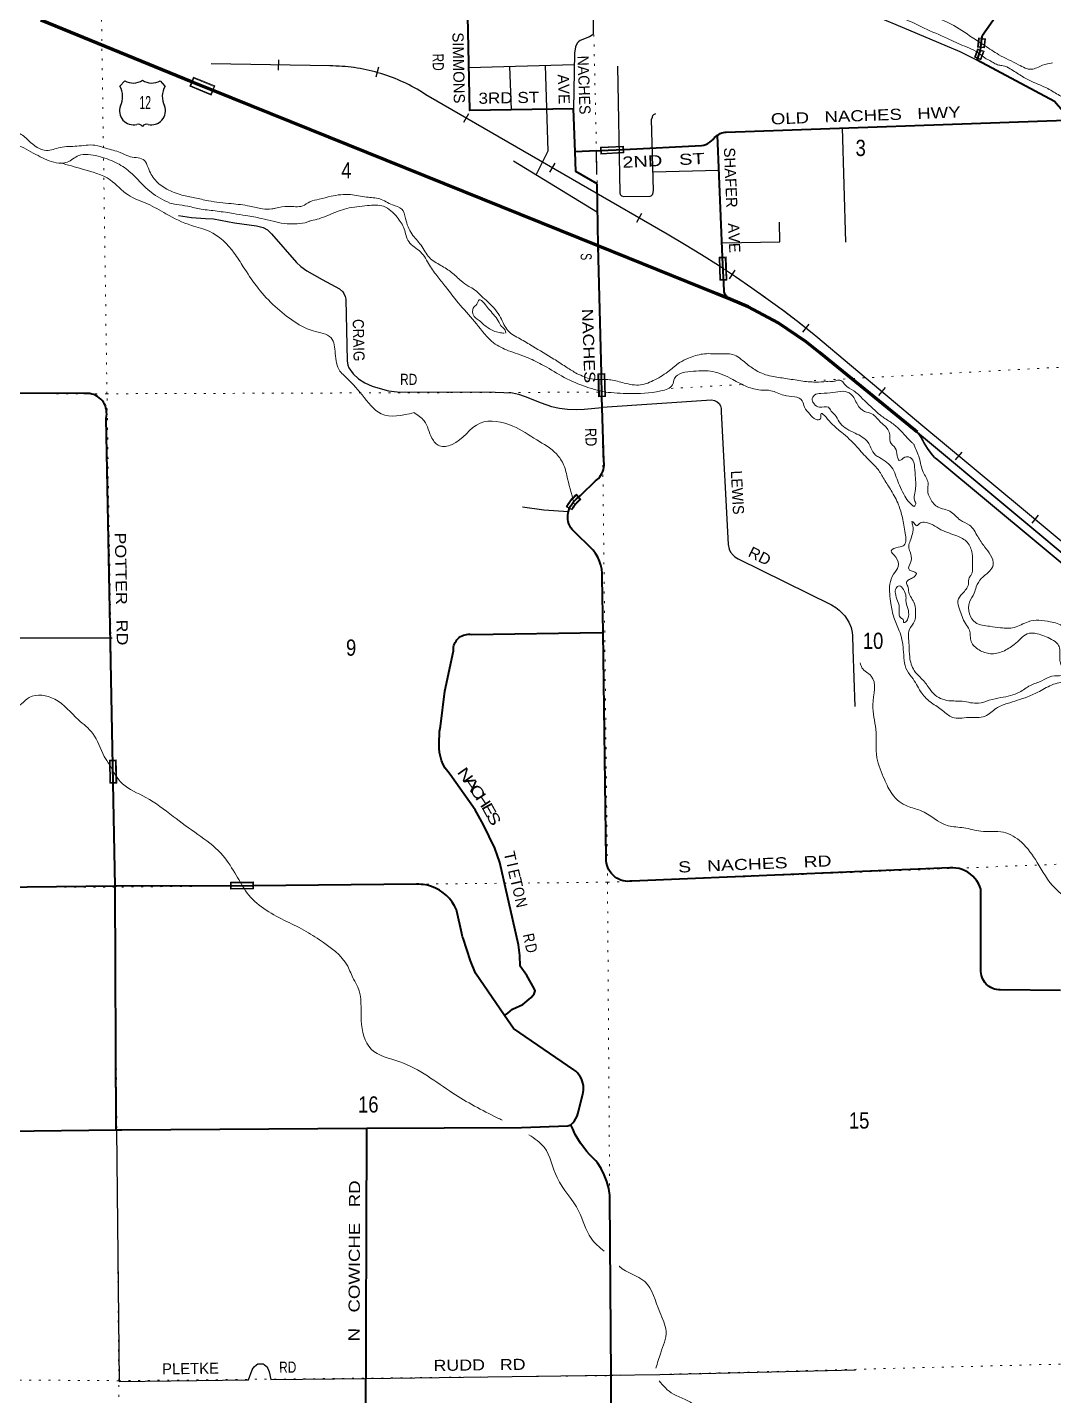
# Model space of a CAD drawing. Header units: feet. Extents: x -6 to 252658, y -374658 to -170635.
# Drawn here: x 69600 to 80687, y -295113 to -280334 of the extents above; entities that cross this region are included whole.
import ezdxf
from ezdxf.enums import TextEntityAlignment as Align

# ---------------------------------------------------------------- set-up
doc = ezdxf.new("R2010")
doc.units = ezdxf.units.FT
doc.header["$LTSCALE"] = 70
doc.linetypes.add('DOTTED', pattern=[1.5, 0.3, -1.2])
for name, color, linetype, lineweight in [('16', 7, 'Continuous', 25), ('20', 7, 'Continuous', 35), ('26', 7, 'Continuous', 40), ('27', 7, 'Continuous', 13), ('29', 7, 'Continuous', 25), ('30', 7, 'Continuous', 13), ('34', 7, 'Continuous', 25), ('39', 7, 'Continuous', 13), ('57', 7, 'Continuous', 13), ('61', 7, 'Continuous', 13), ('7', 7, 'DOTTED', 13)]:
    doc.layers.add(name, color=color, linetype=linetype, lineweight=lineweight)

msp = doc.modelspace()

# ---------------------------------------------------------------- linework, layer by layer
at = {"layer": '16'}
for p, q in [((70600.01, -280970.18), (70651.32, -280911.42)), ((70843.08, -280905.45), (70842.8, -280905.65)), ((71035.17, -280911.33), (71086.56, -280970.18))]:
    msp.add_line(p, q, dxfattribs=at)
for centre, radius, start, end in [((70742.4, -280753.76), 182.07, 239.97227, 303.45418), ((70944.18, -280754.26), 181.52, 236.33975, 300.08743), ((70944.17, -280753.76), 182.07, 236.54582, 236.59441), ((70407.03, -281080.81), 222.05, 332.97043, 29.75871), ((71279.53, -281080.81), 222.05, 150.24129, 207.02957), ((70746.22, -281235.71), 151.42, 159.09177, 283.81923), ((70940.34, -281235.71), 151.42, 256.18077, 20.90823)]:
    msp.add_arc(centre, radius, start, end, dxfattribs=at)
for centre, major_axis, start_param, end_param in [((70801.56, -281434.53), (-19.56, 51.67), 4.95877769, 6.28318531), ((70885.01, -281434.53), (19.56, 51.67), 0, 1.32637542)]:
    msp.add_ellipse(centre, major_axis=major_axis, ratio=0.929097, start_param=start_param, end_param=end_param, dxfattribs=at)
at = {"layer": '20', "lineweight": 70}
for points in [[(75767.98, -282695.73), (71606.2, -281015.08), (71373.4, -280921.07), (69744.32, -280255.89)], [(77200.66, -283274.99), (77049, -283213.05), (75767.98, -282695.73)], [(79211, -284705.05), (79186, -284685.56), (78156.42, -283845.03), (78013.8, -283730.72), (77710.89, -283524.74), (77388.11, -283351.55), (77200.66, -283274.99)]]:
    msp.add_lwpolyline(points, dxfattribs=at)
at = {"layer": '20'}
for points in [[(81055.75, -286357.04), (79426, -284999.87), (79401.36, -284979.35), (79378.22, -284954.05), (79363.73, -284938.2), (79323.45, -284884.58), (79289, -284827.05), (79275.44, -284795.99), (79257.18, -284763.48), (79235.62, -284733.05), (79232.98, -284730.05), (79211, -284705.05)], [(81103.12, -286283.25), (79236, -284726.39), (79211, -284705.05)]]:
    msp.add_lwpolyline(points, dxfattribs=at)
at = {"layer": '26'}
for p, q in [((77054.73, -281498.81), (77054.73, -281498.76)), ((75747.02, -281666.98), (75518, -281678.05)), ((75747.02, -281666.98), (75747, -281666.05)), ((75767.98, -282695.73), (75754.26, -282022.51))]:
    msp.add_line(p, q, dxfattribs=at)
for points in [[(80843.19, -281311.45), (80841.64, -281309.38), (80807.37, -281263.54), (80696.78, -281135.63), (79860.18, -280688.15), (79897.47, -280578.89), (79912.81, -280453.02), (79918, -280419.95), (80338.64, -279816.45)], [(75518, -281678.05), (75501, -281213.05), (74380, -281234.05), (74359, -280213.05), (70404, -280242.05), (70340.54, -280219.47), (70253.2, -280197.13), (70164, -280184.05), (69871, -280209.05), (69806.49, -280229.13), (69744.32, -280255.89)], [(77054.73, -281498.81), (77068.46, -281489.85), (77085.21, -281481.25), (77102.77, -281474.46), (77120.95, -281469.53), (77139.54, -281466.54), (77149.04, -281465.77), (80819.12, -281335.27), (80843.19, -281311.45)], [(75747.02, -281666.98), (75789.99, -281664.9), (76042.98, -281652.67), (76883, -281612.05), (76906.46, -281606.57), (76929.21, -281598.68), (76951.02, -281588.44), (76971.63, -281575.99), (76990.83, -281561.44), (77008.41, -281544.97), (77013, -281540.05), (77024.81, -281525.38), (77038.09, -281512.03), (77054.73, -281498.81), (77054.73, -281498.81)], [(77200.66, -283274.99), (77194.27, -283271.33), (77185.35, -283266.05), (77175.87, -283260.66), (77167, -283254.31), (77158.84, -283247.07), (77151.49, -283239.01), (77145.02, -283230.23), (77139.5, -283220.82), (77135, -283210.89), (77131.55, -283200.54), (77129.21, -283189.89), (77128, -283179.05), (77110.8, -282816.02), (77054.73, -281498.81)], [(75754.26, -282022.51), (75524.3, -281890.75), (75518, -281678.05)], [(75444.54, -285562.17), (75444.53, -285562.25), (75455.22, -285528.96), (75468.66, -285506.05), (75477.89, -285490.9), (75501.58, -285459.87), (75528.38, -285431.48), (75533, -285427.51), (75574, -285392.3), (75583, -285383.56), (75738, -285233.05), (75752.31, -285222.17), (75768.84, -285206.96), (75783.68, -285190.11), (75796.68, -285171.8), (75807.69, -285152.23), (75816.6, -285131.62), (75823.31, -285110.18), (75827.74, -285088.17), (75829.84, -285065.81), (75829.59, -285043.35), (75827, -285021.05), (75806, -284324.05), (75800.78, -284071.78), (75767.98, -282695.73)], [(70547.62, -289610.25), (70526.14, -288498.07), (70450, -284555.05), (70454.33, -284533.96), (70456.56, -284511.65), (70456.45, -284489.22), (70454, -284466.93), (70449.23, -284445.02), (70442.19, -284423.72), (70432.97, -284403.28), (70421.66, -284383.92), (70408.39, -284365.84), (70393.3, -284349.25), (70376.57, -284334.33), (70358.36, -284321.23), (70338.88, -284310.12), (70318.35, -284301.1), (70296.99, -284294.27), (70275.03, -284289.72), (70252.72, -284287.48), (70230.29, -284287.59), (70208, -284290.05), (65159, -284284.05), (62940, -284239.15)], [(75819.17, -286870.21), (75811, -286281.05), (75811.23, -286275.85), (75810.57, -286230.52), (75805.17, -286185.51), (75795.1, -286141.3), (75780.46, -286098.4), (75761.42, -286057.26), (75738.18, -286018.33), (75711, -285982.05), (75492, -285766.05), (75485.04, -285757.51), (75471.44, -285737.95), (75459.97, -285717.09), (75450.74, -285695.13), (75443.86, -285672.34), (75439.39, -285648.95), (75437.4, -285625.22), (75437.9, -285601.41), (75440.88, -285577.78), (75444.53, -285562.25)], [(74755.23, -291007.9), (74790, -290979.98), (74841, -290939.05), (74953, -290888.05), (75043, -290812.05), (75074.66, -290771.26), (75083.91, -290741.18), (75076, -290715.05), (74996, -290573.05), (74925, -290473.05), (74920, -290358.05), (74904, -290242.05), (74703, -289354.05), (74649, -289198.05), (74528, -288947.05), (74438, -288785.05), (74168, -288403.05), (74140.57, -288371.19), (74114.58, -288334.01), (74092.62, -288294.31), (74074.93, -288252.54), (74061.7, -288209.14), (74053.09, -288164.6), (74049.17, -288119.41), (74050, -288074.05), (74053, -287939.05), (74062.58, -287886.53), (74109, -287504.05), (74203, -287068.05), (74202.59, -287061.06), (74202.84, -287043.67), (74204.91, -287026.4), (74208.77, -287009.44), (74214.38, -286992.98), (74221.69, -286977.2), (74230.6, -286962.26), (74241.03, -286948.34), (74252.85, -286935.59), (74265.94, -286924.14), (74280.16, -286914.12), (74295.35, -286905.64), (74311.34, -286898.8), (74327.96, -286893.66), (74345.02, -286890.29), (74362.34, -286888.73), (74379.73, -286888.98), (74397, -286891.05), (75805, -286870.42), (75819.17, -286870.21)], [(80760, -290736.05), (80111, -290729.05), (80091.68, -290728.68), (80070.51, -290726.16), (80049.73, -290721.44), (80029.56, -290714.57), (80010.21, -290705.64), (79991.9, -290694.73), (79974.84, -290681.96), (79959.2, -290667.48), (79945.16, -290651.45), (79932.88, -290634.03), (79922.48, -290615.43), (79914.08, -290595.84), (79907.78, -290575.49), (79903.64, -290554.58), (79901.7, -290533.36), (79902, -290512.05), (79901, -289642.05), (79890.44, -289612.54), (79875.79, -289581.74), (79858, -289552.64), (79837.26, -289525.55), (79813.8, -289500.79), (79787.89, -289478.61), (79759.79, -289459.26), (79729.83, -289442.95), (79698.33, -289429.87), (79665.64, -289420.15), (79632.1, -289413.9), (79598.1, -289411.19), (79564, -289412.05), (76129, -289555.05), (76110, -289557.26), (76084.99, -289557.85), (76060.05, -289555.81), (76035.47, -289551.19), (76011.5, -289544.02), (75988.42, -289534.38), (75966.47, -289522.39), (75945.89, -289508.16), (75926.91, -289491.86), (75909.74, -289473.67), (75894.57, -289453.78), (75881.55, -289432.42), (75870.84, -289409.81), (75862.56, -289386.21), (75856.78, -289361.87), (75853.59, -289337.06), (75853, -289312.05), (75819.17, -286870.21)], [(70547.62, -289610.25), (68642, -289633.05), (65294, -289612.05), (62954.71, -289584.06)], [(74755.23, -291007.9), (74441, -290548.05), (74386.03, -290415.64), (74306.57, -290171.47), (74301.49, -290155.87), (74293.97, -290121.47), (74241, -289879.05), (74235.1, -289864.39), (74214.45, -289821.92), (74189.47, -289781.85), (74160.44, -289744.61), (74127.68, -289710.6), (74091.55, -289680.21), (74052.43, -289653.76), (74010.76, -289631.54), (73967, -289613.8), (73921.63, -289600.74), (73875.14, -289592.48), (73853.04, -289590.91), (73828.16, -289589.14), (73803.04, -289589.37), (72038.98, -289605.34), (70564, -289610.05), (70547.62, -289610.25)], [(70559, -292240.8), (70558.89, -292215.05), (70548, -289630.05), (70547.62, -289610.25)], [(75472, -292189.05), (75486.83, -292174.05), (75494.33, -292166.29), (75511.55, -292144.27), (75526.38, -292120.56), (75538.65, -292095.44), (75548.22, -292069.17), (75555, -292042.05), (75601, -291852.05), (75603.74, -291839.64), (75607.29, -291814.33), (75608.17, -291788.78), (75606.38, -291763.28), (75601.93, -291738.11), (75594.88, -291713.54), (75585.29, -291689.85), (75573.28, -291667.28), (75558.98, -291646.1), (75542.54, -291626.52), (75524.15, -291608.78), (75504, -291593.05), (74851, -291148.05), (74755.23, -291007.9)], [(62962.02, -292244.05), (64221, -292244.12), (64605, -292244.45), (65302, -292245.05), (67743, -292264.05), (67910, -292298.05), (68037, -292311.05), (68196, -292270.05), (70559, -292240.8)], [(70559, -292240.8), (70620, -292240.05), (73268.01, -292225.33)], [(73210, -296305.05), (73200.75, -296273.39), (73187.35, -296209.08), (73180.74, -296143.73), (73181, -296078.05), (73256, -295455.05), (73267.91, -292254.05), (73268.01, -292225.33)], [(73268.01, -292225.33), (74937, -292216.05), (75439, -292199.86), (75472, -292189.05)], [(75909, -295522.05), (75905, -294902.05), (75892.39, -292977.49), (75892.2, -292948.47), (75888.88, -292927.49), (75880.51, -292874.57), (75860.46, -292799.65), (75832.69, -292727.25), (75797.5, -292658.14), (75758.78, -292598.49), (75742.26, -292575.84), (75715.54, -292550.43), (75672, -292509.05), (75643.65, -292476.44), (75576.49, -292386.82), (75519.06, -292290.67), (75488.21, -292224.05), (75472, -292189.05)]]:
    msp.add_lwpolyline(points, dxfattribs=at)
at = {"layer": '29'}
for p, q in [((74370.4, -280767.25), (75508.24, -280734.84)), ((74808.31, -280754.78), (74824.88, -281225.72)), ((78401.62, -281417), (78438, -282654.05)), ((75752.25, -281923.66), (75747.02, -281666.98)), ((74850.56, -281775.76), (75760.52, -282329.7)), ((76357.39, -281893.56), (77070.77, -281875.61)), ((75807.98, -284434.71), (76990, -284357.05)), ((77096, -284488.05), (77172, -285920.05))]:
    msp.add_line(p, q, dxfattribs=at)
for points in [[(77111.13, -279638.5), (77697.15, -279880.51), (77723.92, -279895.5), (77787.06, -279931.91), (77869.49, -279976.89), (77971.17, -280021.87), (78062.15, -280053.99), (78138.14, -280077.56), (78609.1, -280184.65), (78823.17, -280240.34), (78876.69, -280259.61), (78981.58, -280304.59), (79675.18, -280595.88), (79860.18, -280688.15)], [(75708.46, -280036.86), (75712.74, -280408.44), (75703.11, -280418.08), (75671, -280435.21), (75573.08, -280475.91), (75553.27, -280489.82), (75539.84, -280503.46), (75521.71, -280544.44), (75510.07, -280614.26), (75501, -281213.05)], [(75194.79, -280743.77), (75224.31, -281669.89), (75095.41, -281924.81)], [(75975.24, -280753.64), (76000.66, -282120.71), (76004.94, -282139.99), (76018.61, -282152.39), (76043.47, -282161.4), (76328.39, -282157.42), (76338.87, -282152.84), (76355.99, -282135.7), (76362.36, -282094.91), (76343.44, -281328.1), (76351.71, -281302.59), (76358.13, -281287.6), (76368.83, -281274.75), (76389.19, -281266.12)], [(71234.3, -282367.17), (71371.31, -282388.59), (71525.44, -282397.15), (71610, -282401.43), (71837.99, -282444.28), (72076.69, -282476.39), (72146.27, -282495.68), (72192.29, -282521.37), (72236.18, -282564.22), (72505.92, -282872.65), (72555.15, -282917.62), (72617.24, -282962.61), (72784.22, -283056.85), (72972.6, -283159.66), (73006.85, -283191.79), (73019.7, -283208.92), (73032.55, -283241.06), (73038.96, -283268.89), (73053.95, -283935.03), (73060.38, -283982.13), (73071.08, -284012.11), (73118.18, -284076.39), (73175.98, -284129.92), (73246.62, -284174.92), (73325.84, -284211.31), (73435.01, -284243.46), (73501.38, -284258.43), (73593.43, -284269.16), (74652.04, -284275.57), (74840.43, -284281.99), (74906.79, -284294.84), (74976.37, -284320.56), (75149.03, -284390.4)], [(77104.26, -282662.26), (77729.19, -282651.85), (77725.39, -282436.69)], [(75149.03, -284390.4), (75262.16, -284427.64), (75347.79, -284446.92), (75435.56, -284457.63), (75531.9, -284461.91), (75615.39, -284457.63), (75809.51, -284440.59)], [(76990, -284357.05), (77023.48, -284363.39), (77050.24, -284377.31), (77073.79, -284397.66), (77087.71, -284422.29), (77094.13, -284449.06), (77096, -284488.05)], [(74949, -285514.05), (75180, -285546.05), (75444.54, -285562.17)], [(77172, -285920.05), (77182.42, -285968.73), (77197.41, -286003), (77227.38, -286037.28), (77244.51, -286051.2), (77280, -286073.05)], [(77280, -286073.05), (77278, -286073.05), (78287, -286573.05)], [(78287, -286573.05), (78333.1, -286601.67), (78370.56, -286629.51), (78429.44, -286689.49), (78473.32, -286758.03), (78497.94, -286815.86), (78510.79, -286869.41), (78515.07, -286903.68), (78516.13, -287049.33), (78539, -287671.05)], [(62947.37, -286916.06), (65219, -286926.05), (70515, -286929.05)], [(70562, -292237.05), (70591, -294960.05), (71989, -294941.05), (72028, -294835.05)], [(72028, -294835.05), (72037.58, -294816.91), (72049.35, -294802.98), (72075.58, -294779.42), (72091.1, -294770.86), (72107.15, -294768.71), (72133.38, -294768.71), (72145.69, -294770.86), (72158.53, -294777.28), (72180.48, -294794.42), (72187.43, -294800.84), (72196, -294817.98), (72211, -294854.05)], [(72211, -294854.05), (72230, -294937.05), (73259, -294926.05), (75887, -294892.05), (76430.92, -294884.69), (78545, -294834.05)]]:
    msp.add_lwpolyline(points, dxfattribs=at)
at = {"layer": '34', "lineweight": 13}
for p, q in [((72868, -280750.05), (71585, -280727.05)), ((76512, -282567.05), (73930, -281077.05)), ((79285.36, -284650.28), (78118, -283668.05)), ((83602.49, -288237.1), (79284, -284649.05))]:
    msp.add_line(p, q, dxfattribs=at)
at = {"layer": '34'}
for p, q in [((72312.57, -280686.58), (72310.58, -280797.18)), ((73392.14, -280765.92), (73362.95, -280872.61)), ((74366.93, -281267.42), (74311.65, -281363.22)), ((75296.91, -281801.07), (75241.62, -281896.88)), ((76236.04, -282346.03), (76180.76, -282441.83)), ((77241.8, -282956.41), (77181.19, -283048.93)), ((78041.15, -283538.81), (77972.25, -283625.34)), ((78866.95, -284224.89), (78795.73, -284309.53)), ((79695.02, -284920.99), (79624.33, -285006.07)), ((80521.38, -285604.19), (80450.7, -285689.26))]:
    msp.add_line(p, q, dxfattribs=at)
for points in [[(77076.38, -282914.47), (77066.32, -282907.88), (76883.78, -282791.21), (76699.4, -282677.76), (76511.44, -282568.01), (73929.41, -281077.99), (73922.52, -281073.38), (73894.97, -281055.09), (73867.25, -281037.37), (73839.16, -281020.22), (73810.87, -281003.63), (73782.2, -280987.42), (73753.35, -280971.59), (73724.12, -280956.51), (73694.69, -280941.8), (73664.9, -280927.67), (73634.92, -280913.91), (73604.75, -280900.91), (73574.38, -280888.27), (73543.83, -280876.22), (73512.91, -280864.72), (73481.98, -280853.79), (73450.67, -280843.24), (73419.37, -280833.44), (73387.69, -280824.02), (73356.01, -280815.35), (73324.14, -280807.06), (73292.28, -280799.34), (73260.03, -280792.18), (73227.79, -280785.78), (73195.53, -280779.75), (73162.91, -280774.28), (73130.48, -280769.39), (73097.86, -280765.06), (73065.05, -280761.49), (73032.42, -280758.28), (72999.62, -280755.65), (72966.62, -280753.77), (72933.8, -280752.27), (72901, -280751.33), (72867.98, -280751.15), (71584.98, -280728.15)], [(83605.53, -288243.23), (83601.67, -288237.86), (79275.17, -284643.15), (78117.3, -283668.91), (78099.31, -283654.92), (77951.17, -283536.96), (77779.04, -283404.76), (77603.34, -283276.23), (77427.47, -283150.47), (77248.67, -283027.33), (77151.78, -282963.86)]]:
    msp.add_lwpolyline(points, dxfattribs=at)
at = {"layer": '34', "lineweight": 13}
for centre, radius, start, end in [((72868.4, -282636.78), 1886.73, 55.75966, 90.01214), ((70301.42, -293343.55), 12438.02, 51.17121, 60.04483)]:
    msp.add_arc(centre, radius, start, end, dxfattribs=at)
at = {"layer": '39'}
for points in [[(63399.32, -275341.6), (63560.62, -275412.06), (63795.24, -275560.94), (64022.32, -275762.21), (64222.88, -275923.47), (64530, -276083.78), (64824.17, -276149.61), (65160.93, -276253.31), (65374.87, -276339.98), (65670.84, -276383.65), (66123.91, -276454.12), (66360.83, -276417.81), (66582.44, -276464.15), (66827.14, -276614.95), (67075.01, -276890.51), (67269.56, -277053.84), (67530.04, -277172.29), (67835.42, -277145.44), (67928.35, -277192.93), (68274.85, -277264.33), (68418.88, -277399.92), (68504.97, -277576.28), (68756.64, -277612.29), (69048.11, -277603.68), (69277.54, -277625.8), (69553.22, -277649.53), (69713.8, -277619.93), (69904.16, -277549.82), (70092.89, -277519.97), (70269.51, -277486.21), (70482.87, -277510.49), (70799.44, -277606.31), (70991.79, -277749.53), (71096.02, -277714.39), (71259.27, -277755.21), (71362.25, -277802.61), (71480.93, -277807.59), (71663.85, -277801.95), (71808.8, -277820.8), (72018.75, -277911.53), (72419.5, -277978.43), (72711.59, -278036.23), (73025.72, -278085.78), (73389.51, -278070.49), (73664.92, -278064.03), (73818, -278092.86), (74009.95, -278193.81), (74226.7, -278149.63), (74340, -278225.11), (74312.55, -278299.82), (74498.75, -278431.02), (74598.39, -278550.9), (74781.93, -278611.67), (74902.86, -278642.8), (75085.41, -278596.91), (75185, -278495.39), (75252.38, -278605.5), (75286.03, -278764.2), (75423.44, -278837.46), (75635.16, -278902), (75808.99, -278999.09), (75968.3, -279050.01), (76258.1, -279077.64), (76600.45, -279134.99), (76983.63, -279258.41), (77250.56, -279421.09), (77535.55, -279579.58), (77605.69, -279554.81), (77704.92, -279630.42), (77916.57, -279686.91), (78035.71, -279742.22), (78398.69, -279855.74), (78837, -280069.24), (79272.46, -280192.19), (79579.07, -280298.16), (79807.63, -280443.07), (79942.31, -280530.58)], [(63119.72, -278572.33), (63217.01, -278669.62), (63330.88, -278805.48), (63555.49, -278958.47), (63689.37, -279084.09), (63962.91, -279309.1), (64209.88, -279488.06), (64341.84, -279623.76), (64518.15, -279771.14), (64741.86, -279827.53), (64919.39, -279890.37), (65174.97, -279914.27), (65279.91, -279955.61), (65407.6, -280065.18), (65563.09, -280136.26), (65704.54, -280211.49), (65827.44, -280238.58), (65931.97, -280235.65), (66038.92, -280276.97), (66424, -280388.29), (66677.72, -280428.31), (66827.08, -280489.39), (66916.2, -280559.04), (67009.19, -280612.56), (67205.26, -280723.54), (67329.9, -280720.43), (67498.72, -280712.89), (67504.44, -280678.63), (67534.26, -280642.14), (67665.05, -280653.06), (67882.68, -280703.46), (68078.34, -280770.16), (68229.42, -280801.03), (68426.59, -280813.38), (68532.83, -280778.22), (68675.42, -280760.86), (68816.36, -280781.75), (69025.91, -280828.21), (69137.09, -280891.63), (69289.44, -281057.34), (69279.87, -281109.75), (69283.01, -281230.49), (69300.03, -281330.97), (69302.81, -281413.46), (69375.72, -281469.18), (69506.51, -281480.1), (69611.77, -281555.65), (69805.81, -281664.63), (69954.29, -281631.11), (70135.13, -281617.44), (70330.07, -281607.67), (70449.01, -281640.83), (70602.24, -281685.77), (70713.25, -281731.08), (70864.44, -281772.01), (70903.35, -281848.15), (70983.05, -281986.32), (71106.6, -282081.83), (71270.16, -282145.64)], [(63154.79, -278822.27), (63164.23, -278831.1), (63322.4, -278974.62), (63490.48, -279101.95), (63662.63, -279235.27), (63828.37, -279328.41), (63925.74, -279420.13), (64022.89, -279487.7), (64097.76, -279539.37), (64088.09, -279579.71), (64045.71, -279563.98), (63983.01, -279524.28), (63928.37, -279486.52), (63940.79, -279524.66), (64030.34, -279640.6), (64182.33, -279768.07), (64356.14, -279863.14), (64531.88, -279950.15), (64664.78, -279971.11), (64812, -280018.11), (64973.65, -280103.23), (65157.13, -280157.96), (65378.7, -280200.29), (65630.71, -280272.53), (65886.52, -280320.58), (66093.94, -280354.98), (66304.2, -280477.91), (66477.89, -280560.9), (66760.36, -280665.08), (66956.22, -280753.92), (67157.97, -280826.6), (67291.28, -280891.85), (67472.83, -280954.65), (67692.58, -281017.11), (67916.03, -281045.33), (68109.2, -281061.73), (68242.07, -281078.67), (68378.5, -281047.28), (68565.67, -281065.75), (68672.13, -281054.74), (68663.81, -281024.63), (68548.89, -280991.43), (68393.8, -280962.61), (68303.32, -280963.41), (68226.91, -280962.07), (68282.49, -280885.1), (68419.07, -280869.8), (68579.71, -280846.24), (68730.57, -280852.96), (68924.18, -280915.65), (69053.59, -280993), (69090.39, -281059.1), (69139.68, -281169.36), (69152.17, -281215.54), (69136.92, -281304.23), (69117.64, -281392.96), (69075.58, -281411.45), (69043.32, -281401.67), (69019.53, -281438.11), (69201.34, -281529.09), (69509.76, -281612.9), (69715.85, -281719.77), (69909.59, -281796.55), (70030.16, -281789.45), (70154.18, -281719.92), (70363.35, -281726.12), (70552.97, -281792.88), (70700.66, -281890.19), (70936, -282115.55), (71139.82, -282232.89)], [(77475.16, -279711.54), (77661, -279779.05), (77735, -279807.05), (77837, -279856.05), (77894, -279893.05), (78001, -279938.05), (78119, -279975.05), (78279, -280036.05), (78398, -280061.05), (78582, -280106.05), (78807, -280163.05), (78966, -280216.05), (79113, -280261.05), (79289, -280343.05), (79539, -280453.05), (79727, -280539.05), (79825, -280580.05), (79918, -280645.05)], [(79942.31, -280530.58), (80094.89, -280629.72), (80309.04, -280738.53), (80448.23, -280787.62), (80566.46, -280744.3), (80674.8, -280719.19)], [(79918, -280645.05), (79947, -280666.05), (79997, -280693.05), (80045, -280722.05), (80094, -280741.05), (80140, -280749.05), (80217, -280781.05), (80338, -280858.05), (80453, -280919.05), (80624, -280996.05), (80752, -281069.05), (80836, -281113.05), (80905, -281167.05), (80969, -281213.05), (81018, -281274.05), (81045, -281305.05), (81051, -281345.05), (81057.47, -281480.07)], [(69958, -281797.05), (70193.73, -281864.48), (70494.42, -281982.59), (70686.94, -282143.91), (70898.97, -282240.66), (71097.01, -282347.59), (71371.64, -282473.98), (71565.25, -282536.67), (71834.89, -282773.8), (71932.76, -282919.86), (72073.42, -283125.93), (72456.88, -283494.88), (72687.19, -283611.6), (72880.93, -283688.38), (72926.74, -283857.04), (72976.89, -284046.38), (73021.85, -284095.65), (73216.42, -284303.31), (73421.42, -284508.8), (73777.34, -284495.64)], [(71139.82, -282232.89), (71208, -282246.05), (71333, -282267.05), (71476, -282297.05), (71650, -282319.05), (71827, -282346.05), (71961, -282368.05), (72129, -282398.05), (72254, -282429.05), (72373, -282453.05), (72513, -282456.05), (72629, -282435.05), (72657.97, -282422.54)], [(71270.16, -282145.64), (71407, -282174.05), (71556, -282207.05), (71803, -282238.05), (72002, -282265.05), (72139, -282293.05), (72240, -282296.05), (72281.53, -282286.74)], [(72281.53, -282286.74), (72417.28, -282267.49), (72574.07, -282262.08), (72652.08, -282219.12), (72752.35, -282190.06), (72880.74, -282158.74), (73089.68, -282140.79), (73264.86, -282167.42), (73405.78, -282186.3), (73545.13, -282251.48), (73644.08, -282296.9), (73685.24, -282399.18), (73753.15, -282565.64), (73852.81, -282687.53), (73942.53, -282821.59), (74065.96, -282905.03), (74183.3, -282982.49), (74286.68, -283072.14), (74369.68, -283131.79), (74430.33, -283167.48), (74521.59, -283251.21), (74590.53, -283312.99), (74712.63, -283468.9), (74790.34, -283609.11), (74921.87, -283698.51), (75057.33, -283777.82), (75287.84, -283916.68), (75413.26, -283998.09), (75522.47, -284065.55)], [(72657.97, -282422.54), (72686.11, -282418.08), (72862.49, -282358.15), (73050.86, -282290.07), (73273.77, -282259.92), (73448.76, -282266.42), (73594.64, -282385.9), (73670.19, -282510.02), (73719.74, -282648.45), (73847.45, -282760.03), (73945.31, -282904.08), (74034.96, -283030.09), (74120.41, -283138.02), (74277.08, -283335.89), (74451.88, -283537.63), (74636.75, -283741.29), (74798.4, -283826.41), (74988.05, -283895.17), (75155.67, -283974.2), (75371.98, -284099.09), (75608.24, -284207.7), (75846.32, -284274.36)], [(74750.4, -283637.64), (74700.06, -283630.03), (74635.55, -283612.49), (74578.96, -283580.78), (74532.4, -283546.98), (74479.67, -283499.14), (74414.75, -283437.32), (74410.39, -283401.13), (74422.04, -283356.75), (74455.92, -283324.25), (74481.63, -283277.73), (74534.24, -283313.49), (74583.05, -283373.44), (74635.91, -283435.37), (74686.83, -283505.36), (74723.56, -283563.4), (74762.16, -283605.33), (74768.47, -283635.46)], [(75838.66, -284136.7), (75903.21, -284142.7), (76046.27, -284175.65), (76223.41, -284196.22), (76379.72, -284140.5), (76537.63, -284040.48), (76645.41, -283954.99), (76743.49, -283907.83), (76893.87, -283862.22), (77068.78, -283860.68), (77219.65, -283867.4), (77359.24, -283958.75), (77472.6, -284040.26), (77640.07, -284103.19), (77791.08, -284126.01), (77956.21, -284152.72), (78117.18, -284165.39), (78231.74, -284160.35), (78262.02, -284157.24)], [(75522.47, -284065.55), (75671.83, -284126.63), (75846.8, -284137.37)], [(75843.2, -284273.84), (76099.62, -284289.9), (76443.17, -284260.7), (76569.23, -284195.18), (76590.73, -284128.57), (76797.08, -284048.25), (77004.22, -284052.45), (77220.15, -284137.09), (77375.71, -284216.22), (77522.82, -284251.15), (77631.46, -284258.24), (77772.67, -284307.31), (77970.28, -284367.96), (77995.05, -284436.17), (78054.06, -284512.13), (78120.96, -284569.91), (78167.14, -284563.46), (78172.7, -284513.1), (78280.12, -284604.73), (78397.71, -284708.35), (78562.05, -284865.9), (78683.93, -284999.67), (78789.51, -285109.44), (78854.83, -285213.52), (78932.39, -285337.62), (79010.22, -285489.9), (79053.75, -285630.4), (79083.48, -285799.2), (79072.6, -285926.1), (79008.47, -285948.81), (78932.42, -285987.72), (78981.31, -286055.72), (79008.41, -286158.13), (78956.9, -286241.1), (78917.69, -286348.12), (78929.69, -286557.34), (78961.26, -286708.01), (79018.89, -286850.4), (79063, -287053.29), (79103.32, -287280.37), (79168.52, -287372.38), (79262.45, -287526.52), (79367.98, -287630.25), (79487.37, -287711.72), (79592.63, -287787.27), (79767.56, -287787.73), (79946.38, -287774.08), (80068.24, -287688.47), (80186.39, -287637.11), (80404.88, -287564.73), (80533.03, -287507.24), (80685.11, -287429.42), (80841.82, -287415.95), (80999.69, -287527.27), (81101.57, -287671.28), (81177.23, -287807.48), (81287.21, -287957.46), (81405.25, -288109.38), (81604.06, -288298.83), (81735.33, -288360.06), (81773.41, -288347.65), (81928.86, -288414.7), (82052.5, -288520.28), (82181.89, -288595.62), (82366.16, -288734.88), (82500.02, -288858.48), (82610.18, -289028.59), (82732.37, -289194.56), (82855.42, -289453.11), (82983.3, -289582.81), (83145.06, -289680), (83399.76, -289824.67), (83573.51, -289913.71), (83656.77, -290001.53), (83864.41, -290060.08), (83964.19, -290194.04), (84018.24, -290384.77), (84144.55, -290560.77), (84266.83, -290736.81), (84408.47, -290832.17), (84581.75, -290870.89), (84754.35, -290837.16), (84894.19, -290954.67), (84975.79, -291080.75), (85033.12, -291190.94), (85153.65, -291395.17), (85195.25, -291543.74), (85241.19, -291726.49), (85272.98, -291901.31), (85307.85, -291975.47), (85349.36, -292113.98), (85395.11, -292276.61), (85378.48, -292433.74), (85338.34, -292657.51), (85313.71, -292818.74), (85294.67, -292933.63), (85297.59, -293030.21)], [(78262.02, -284157.24), (78318, -284157.05), (78352, -284146.05), (78400, -284155.05), (78433, -284195.05), (78527, -284259.05), (78617, -284341.05), (78707, -284425.05), (78828, -284533.05), (78928, -284600.05), (79018, -284673.05), (79091, -284751.05), (79154, -284817.05), (79177, -284840.05), (79180.98, -284848.64)], [(79177, -285511.05), (79114.41, -285450.74), (79067.47, -285376.68), (79020.31, -285278.48), (78987.35, -285194.23), (78948.29, -285102), (78804.4, -284980.49), (78763.94, -284954.69), (78712.93, -284874.63), (78682.23, -284816.53), (78542.56, -284717.13), (78453.67, -284671.63), (78382.76, -284613.89), (78337.81, -284537.8), (78284.97, -284477.89), (78254.44, -284437.9), (78157.92, -284436.74), (78099.27, -284401.03), (78078.77, -284358.95), (78102.41, -284306.41), (78172.61, -284287.67), (78303.22, -284278.47), (78411.68, -284265.43), (78496.4, -284294.88), (78567.84, -284408.97), (78644.93, -284482.76), (78721.58, -284508.24), (78820.97, -284601.96), (78877.74, -284651.78), (78919.04, -284768.15), (78921.46, -284812.41), (78976.36, -284878.34), (78997.24, -284960.67), (79019.84, -285012.8), (79077.83, -284978.08), (79152.35, -284991.51), (79185.38, -285083.8), (79194.55, -285204.48), (79197.37, -285291), (79185.98, -285363.56), (79184.7, -285442.06), (79197.14, -285482.21), (79181.32, -285510.52)], [(75514.08, -285502.74), (75436.63, -285209.52), (75395.06, -285064.97), (75315.49, -284940.89), (75102.96, -284789.81), (74846.21, -284641.12), (74492.03, -284608.03), (74182.55, -284842.22), (74051.96, -284853.44), (73970.77, -284771.64), (73886.6, -284585.2), (73775.3, -284495.72)], [(79180.98, -284848.64), (79234.72, -284984.74), (79278.37, -285137.32), (79329.72, -285253.6), (79326.49, -285338.16), (79355.46, -285426.47), (79440.77, -285518.29), (79565.81, -285559.46), (79679.32, -285657.07), (79776.34, -285710.56), (79867.97, -285834.54), (79941.38, -285944.59), (80006.57, -286034.58), (80033.7, -286141.01), (79998.09, -286203.72), (79908.37, -286285.02), (79850.93, -286378.11), (79829.43, -286444.72), (79778.06, -286541.79), (79777.23, -286668.59), (79842.45, -286762.61), (79995.64, -286803.52), (80114.41, -286818.58), (80261.16, -286815.27), (80411.39, -286753.56), (80650.66, -286753.46), (80785.93, -286812.64), (80832.9, -286890.72), (80946.2, -286966.2), (81021.6, -287074.22), (81076.55, -287144.18), (81092.08, -287301.03), (81145.97, -287473.65), (81259.74, -287599.44), (81308.67, -287671.46), (81323.93, -287798.13), (81348.79, -287876.4), (81423.76, -287938.13), (81524.73, -287985.55), (81628.32, -288097.34), (81677.17, -288161.32), (81788.67, -288258.95), (81871.07, -288254.2), (82038.93, -288359.39), (82188.35, -288426.5), (82281.08, -288451.84), (82390.38, -288529.37), (82525.93, -288618.74), (82601.05, -288696.58), (82668.62, -288826.8), (82754.39, -288968.95), (82795.37, -289051.1), (82828.38, -289141.38), (82883.51, -289231.47), (82957.71, -289210.68), (83041.93, -289185.79), (83200.48, -289154.2), (83329.21, -289159.1), (83437.53, -289131.97), (83592.36, -289132.62), (83761.43, -289151.25), (83870.32, -289184.5), (84036.37, -289309.83), (84196.61, -289459.37), (84304.33, -289583.2), (84410.09, -289713.09), (84496.02, -289871.34), (84581.51, -289983.29), (84681.74, -290165.56), (84787.52, -290297.46), (84842.48, -290369.43), (84906.1, -290507.75)], [(80810.8, -287323.64), (80778.72, -287333.99), (80668.22, -287343.02), (80558.09, -287392.3), (80435.9, -287441.68), (80317.96, -287515.18), (80117.43, -287573.31), (79991.03, -287602.6), (79876.71, -287633.81), (79699.58, -287613.23), (79554.75, -287606.46), (79391.2, -287533.44), (79332.16, -287455.46), (79244.75, -287353.59), (79181.75, -287281.69), (79132.11, -287133.19), (79124.92, -287008.47), (79117.96, -286909.91), (79127.38, -286841.39), (79186.77, -286742.24), (79196.15, -286669.7), (79183.06, -286559.12), (79121.58, -286434.88), (79110.92, -286370.57), (79098.47, -286328.41), (79120.34, -286302.05), (79162.37, -286281.55), (79204.14, -286232.88), (79157.65, -286207.13), (79125.34, -286191.31), (79146.57, -286096.53), (79135.62, -286000.01), (79122.99, -285939.74), (79136.52, -285881.26), (79161.94, -285804.55), (79163.05, -285707.93), (79158.67, -285669.73), (79178.95, -285687.66), (79209.39, -285717.58), (79237.31, -285693.18), (79287.44, -285678.65), (79469.16, -285759.57), (79642.7, -285826.46), (79753.94, -285895.93), (79805.31, -286014.22), (79810.68, -286159.09), (79797.41, -286245.75), (79775.6, -286278.14), (79766.2, -286348.67), (79700.79, -286449.89), (79651.24, -286526.81), (79670.2, -286619.22), (79733.95, -286771.62), (79776.85, -286843.7), (79796.11, -286968.32), (79881.4, -287058.13), (80004.43, -287099.31), (80138.91, -287073.97), (80258.87, -287000.45), (80330.66, -286937.43), (80400.54, -286884.48), (80509.11, -286883.52), (80664.5, -286944.54), (80733.35, -286996.26), (80753.98, -287052.43), (80752.83, -287145.03), (80759.37, -287199.31), (80788.06, -287257.43), (80808.56, -287299.51), (80810.8, -287323.64)], [(79064.3, -286761.44), (79060, -286731.29), (79027.59, -286705.41), (79017.08, -286657.2), (79018.57, -286600.83), (79001.81, -286528.52), (78976.93, -286448.23), (78984.45, -286391.81), (79018.38, -286365.35), (79065.02, -286407.2), (79091.85, -286481.43), (79092.43, -286543.82), (79117.38, -286632.16), (79112.16, -286718.75), (79080.39, -286761.3), (79064.3, -286761.44)], [(66423.01, -286982), (66502.28, -287055.64), (66628.15, -287185.35), (66907.76, -287414.34), (67204.39, -287528.46), (67436.17, -287586.79), (67793.06, -287478.97), (68022.13, -287678.22), (68211.77, -287746.99), (68438.85, -287732.9), (68829.76, -287606.67), (69063.69, -287681.09), (69395.82, -287720.42), (69535.82, -287640.68), (69619.63, -287571.51), (69895.27, -287591.22), (70150.68, -287812.37), (70306.88, -287959.92), (70429.84, -288208.41), (70490, -288298.48)], [(85287.56, -292927.12), (85159.41, -292874.45), (84922.48, -292910.76), (84485.62, -292852.23), (84076.3, -292729.04), (83525.78, -292556.79), (83269.02, -292406.1), (83033.79, -292192.82), (82868.4, -291922.57), (82691.25, -291684.62), (82503.09, -291559.49), (82343.29, -291240.88), (82322.79, -290983.44), (82217.32, -290670.39), (82064.15, -290631.49), (81804.72, -290410.38), (81657.41, -290137.95), (81474.3, -290123.47), (81130.61, -290138.58), (80973.5, -289892.41), (80701.65, -289633.17), (80508.02, -289353.1), (80339.1, -289135.21), (80145.08, -289028.24), (79899.66, -289016.32), (79716.35, -288979.7), (79547.24, -288957.04), (79248.12, -288792.63), (79108.97, -288747.57), (78944.89, -288618.2), (78858.93, -288455.93), (78778.34, -288223.17), (78765.42, -287915.34), (78734.79, -287649.94), (78715.82, -287340.15), (78616.46, -287250.46), (78595.32, -287196.82)], [(70490, -288298.48), (70627.64, -288504.54), (70880.34, -288651.25), (71173.8, -288855.96), (71441.03, -289050.84), (71690.24, -289253.93), (71841.01, -289465.94), (71898.7, -289563.87)], [(71898.7, -289563.87), (71955.42, -289660.16), (72344.29, -289962.66), (72562.46, -290071.43), (72754.57, -290188.48), (73060.86, -290475.6), (73124.5, -290615.92), (73169.52, -290700.06), (73207.06, -291060), (73312.48, -291369.02), (73623.42, -291507.16), (74195.59, -291844.26), (74676.62, -292111.72), (74728.27, -292137.3)], [(75017.86, -292295.02), (75182.26, -292429.28), (75322.05, -292758.13), (75558.69, -293122.34), (75690.08, -293413.02), (75830.85, -293552.31)], [(75993.58, -293713.33), (75996.52, -293716.24), (76269.5, -293880.88), (76431.43, -294211.55), (76499.71, -294418.25), (76441.55, -294650.22), (76390.32, -294815.91)], [(70559.98, -299922.51), (70435.05, -299761.21), (70261.64, -299493.04), (70115.14, -299307.16), (69814.45, -298973.7), (69639.59, -298765.92), (69463.14, -298602.44), (69271.63, -298549.79), (69188.83, -298510.27), (69170.17, -298450.06), (69126.93, -298126.39), (69020.25, -297897.89), (68936.82, -297576.6), (68828.82, -297207.22), (68718.15, -296982.77), (68668.38, -296820.19), (68587.87, -296595.48), (68341.53, -296484.94), (68070.75, -296125.05), (67917.47, -295858.72), (67891.84, -295697.93), (67787.05, -295457.34), (67746.33, -295403.35), (67823.56, -295275.87), (67718.6, -295232.52), (67623.36, -295152.85), (67418.1, -294919.18), (67271.31, -294918.47), (67188.17, -294842.72), (67054.89, -294781.5), (66864.16, -294596.01), (66816.75, -294471.64), (66683.12, -294372.19), (66578.2, -294332.86), (66484.15, -294166.64), (66444.55, -294016.04), (66433.22, -293879.28)], [(76423.76, -294951.05), (76578.42, -295095.83), (76804.81, -295224.65), (76828.99, -295445.84), (76831.61, -295503.93)]]:
    msp.add_spline(points, degree=3, dxfattribs=at)
at = {"layer": '57'}
for p, q in [((71355.5, -280971.1), (71394.91, -280873.78)), ((71626.63, -280967.63), (71394.91, -280873.78)), ((71587.21, -281064.95), (71355.5, -280971.1)), ((71626.63, -280967.63), (71587.21, -281064.95))]:
    msp.add_line(p, q, dxfattribs=at)
msp.add_lwpolyline([(71616.2, -280972.04), (71399.32, -280884.2), (71365.92, -280966.68), (71582.8, -281054.53)], close=True, dxfattribs=at)
at = {"layer": '61'}
for p, q in [((79865.97, -280548.73), (79876.87, -280449.93)), ((79876.92, -280448.97), (79951.52, -280457.2)), ((79951.52, -280457.2), (79940.52, -280556.95)), ((79830.76, -280656.38), (79865.37, -280566.15)), ((79865.37, -280566.15), (79935.39, -280593)), ((79940.52, -280556.95), (79865.97, -280548.73)), ((75790.14, -281628.42), (76039.82, -281615.78)), ((76039.82, -281615.78), (76043.61, -281690.68)), ((77147.38, -282813.66), (77156.57, -283063.5)), ((77156.57, -283063.5), (77081.62, -283066.25)), ((75839.37, -284072.95), (75846.6, -284322.84)), ((75846.6, -284322.84), (75771.63, -284325.01)), ((75484.3, -285547.02), (75420.3, -285514.02)), ((75430.71, -285510.39), (75481.59, -285536.61)), ((75568.72, -285431.98), (75531.45, -285388.6)), ((75532.52, -285377.58), (75579.96, -285432.78)), ((70560.89, -288247.07), (70565.11, -288496.36)), ((70565.11, -288496.36), (70490.12, -288497.62)), ((71793.11, -289567.64), (72043.09, -289564.88)), ((72043.09, -289564.88), (72043.92, -289639.88))]:
    msp.add_line(p, q, dxfattribs=at)
for points in [[(79942.69, -280464.27), (79884.05, -280457.81), (79874.8, -280541.64), (79933.44, -280548.12)], [(79925.06, -280597.6), (79869.97, -280576.47), (79841.08, -280651.78), (79896.17, -280672.91)], [(76032.23, -281624.17), (75798.52, -281635.99), (75801.51, -281694.94), (76035.22, -281683.09)], [(77139.67, -282821.95), (77080.72, -282824.12), (77089.32, -283057.96), (77148.27, -283055.79)], [(75831.6, -284081.17), (75772.62, -284082.87), (75779.39, -284316.78), (75838.37, -284315.07)], [(70553.02, -288254.52), (70494.01, -288255.52), (70497.98, -288489.49), (70556.98, -288488.49)], [(72035.18, -289572.96), (71801.19, -289575.54), (71801.83, -289634.55), (72035.83, -289631.97)]]:
    msp.add_lwpolyline(points, close=True, dxfattribs=at)
for points in [[(79935.39, -280593), (79900.78, -280683.24), (79830.76, -280656.38)], [(76043.61, -281690.68), (75793.93, -281703.33), (75790.14, -281628.42)], [(77081.62, -283066.25), (77072.43, -282816.42), (77147.38, -282813.66)], [(75771.63, -284325.01), (75764.4, -284075.11), (75839.37, -284072.95)], [(70490.12, -288497.62), (70485.89, -288247.66), (70560.88, -288246.39)], [(72043.92, -289639.88), (71793.93, -289642.64), (71793.11, -289567.64)]]:
    msp.add_lwpolyline(points, dxfattribs=at)
for centre, radius, start, end in [((75787.13, -285702.66), 412.98, 128.13349, 152.83009), ((75787.13, -285702.66), 404.98, 129.15002, 151.65505), ((75785.82, -285701.36), 345.98, 128.86607, 151.56278), ((75785.82, -285701.36), 337.98, 127.64862, 152.82964)]:
    msp.add_arc(centre, radius, start, end, dxfattribs=at)
at = {"layer": '7'}
for p, q in [((75768, -284274.49), (74137.01, -284279.7)), ((77310.95, -284192.68), (76530.62, -284235.09)), ((74771.95, -289578.14), (72041.07, -289605.38))]:
    msp.add_line(p, q, dxfattribs=at)
for points in [[(70421.19, -281636), (70380.62, -278835.74), (70383.4, -277900.23), (70392.75, -274759.04)], [(75728.96, -274741.98), (75682.83, -278839.19), (75803.33, -284075.13)], [(70523.47, -288250.01), (70459.66, -284291.45), (70422.78, -281746.02)], [(83531.01, -284009.72), (81159.66, -283983.52), (78045.04, -284152.78)], [(74152.02, -284279.65), (70459.66, -284291.45), (65153.39, -284284.01), (62940, -284239.15)], [(75808.52, -284328.04), (75867.34, -289567.22), (75902.98, -294896.51), (75940.71, -300235.84), (75948.69, -303853.04)], [(70787.81, -309760.92), (70594, -305592.59), (70624.77, -300268.75), (70587.24, -294951.55), (70545.56, -289620.3), (70527.31, -288488.03)], [(82820.1, -289390.91), (81237.89, -289352.69), (75867.34, -289567.22), (75010.05, -289575.77)], [(71794.99, -289607.84), (70545.56, -289620.3), (65273.66, -289632.69), (62954.71, -289584.06)], [(76435.87, -294882.83), (81286.3, -294758.35), (86602.77, -294781.79), (87242, -294784.13)], [(62969.37, -294914.05), (65314.89, -294915.64), (70587.24, -294951.55), (75902.98, -294896.51), (76283.97, -294886.73)]]:
    msp.add_lwpolyline(points, dxfattribs=at)

# ---------------------------------------------------------------- texts
at = {"layer": '16', "width": 0.6}
msp.add_text('12', height=140, dxfattribs=at).set_placement((70872.98, -281215.96), align=Align.CENTER)
at = {"layer": '27'}
for s, rotation, p in [('SIMMONS', 271.178, (74191.48, -280389.74)), ('AVE', 272.094, (75329.14, -280843.25)), ('SHAFER', 272.437, (77124.08, -281634.81)), ('AVE', 272.437, (77169.9, -282450.71))]:
    msp.add_text(s, height=120, rotation=rotation, dxfattribs=at).set_placement(p)
for s, rotation, width, p in [('RD', 271.178, 0.8, (73976.64, -280618.82)), ('NACHES', 272.094, 0.95, (75542.32, -280641.58)), ('3RD ST', 1.073, 1.15, (74474.42, -281160.5)), ('OLD   NACHES   HWY', 2.132, 1.25, (77634.43, -281383.8)), ('2ND   ST', 2.768, 1.35, (76029.78, -281851.86)), ('S', 271.33, 0.7, (75575.84, -282775.28)), ('NACHES   ', 271.874, 1.2, (75591.3, -283375.88)), ('RD', 271.874, 0.85, (75625.23, -284664.22)), ('POTTER   RD', 271.106, 1.2, (70543.89, -285791.41)), ('S   NACHES   RD', 2.384, 1.3, (76632.92, -289464.01)), ('N   COWICHE   RD', 89.787, 1.25, (73188.49, -294526.9))]:
    msp.add_text(s, height=120, rotation=rotation, dxfattribs=dict(at, width=width)).set_placement(p)
for s, rotation, width, p in [('N', 305.253, 1.35, (74282.07, -288443.15)), ('A', 305.253, 1.55, (74348.61, -288537.29)), ('C', 305.253, 1.35, (74412.83, -288626.79)), ('H', 303.253, 1.25, (74474.21, -288716.55)), ('E', 299.055, 1.3, (74534.59, -288814.79)), ('S', 299.055, 1.3, (74586.9, -288908.95)), ('T', 282.093, 1.1, (74756.01, -289298.56)), ('E', 282.754, 0.95, (74802.42, -289491.49)), ('T', 282.754, 1.1, (74826.72, -289584.97)), ('O', 282.754, 0.85, (74850.28, -289687.67)), ('N', 282.754, 0.9, (74875.74, -289800.1)), ('R', 282.324, 0.85, (74961.1, -290182.71)), ('D', 281.98, 0.85, (74986.17, -290291.94))]:
    msp.add_text(s, height=120, rotation=rotation, dxfattribs=dict(at, width=width)).set_placement(p, align=Align.CENTER)
msp.add_text('I', height=120, rotation=282.754, dxfattribs=at).set_placement((74782.8, -289390.45), align=Align.CENTER)
at = {"layer": '30'}
for s, rotation, width, p in [('CRAIG', 271.289, 0.9, (73113.86, -283485.76)), ('RD', 359.653, 0.8, (73626.31, -284195.47)), ('LEWIS', 273.038, 0.95, (77198.83, -285124.41)), ('RD', 333.64, 1.05, (77376.12, -286043.55)), ('RD', 0.612, 0.8, (72320.76, -294866.08)), ('RUDD   RD', 0.741, 1.2, (73987.79, -294846.62))]:
    msp.add_text(s, height=120, rotation=rotation, dxfattribs=dict(at, width=width)).set_placement(p)
msp.add_text('PLETKE', height=120, rotation=0.779, dxfattribs=at).set_placement((71055.88, -294883.73))
at = {"layer": '7', "width": 0.85}
for s, p in [('3', (78546.93, -281724.02)), ('4', (72990.32, -281966.29)), ('9', (73042.17, -287120.8)), ('10', (78625.53, -287047.24)), ('16', (73172.67, -292055.19)), ('15', (78475.05, -292228.16))]:
    msp.add_text(s, height=175, dxfattribs=at).set_placement(p)

doc.saveas('drawing.dxf')
